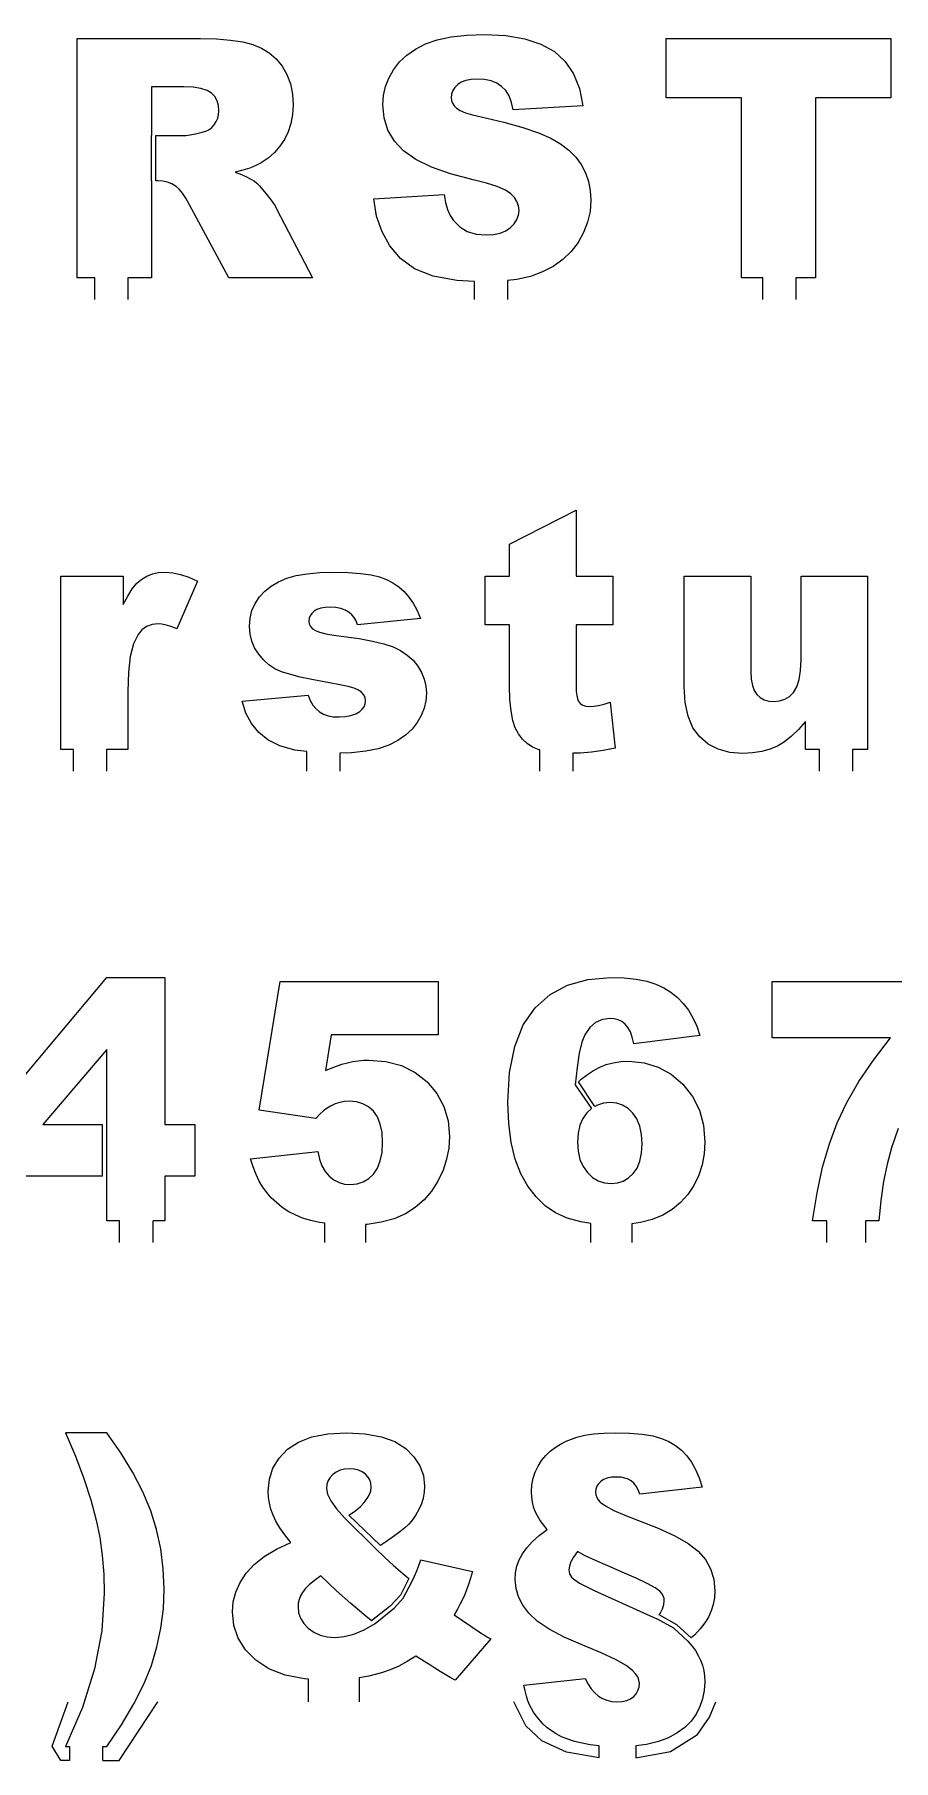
# Model space of a CAD drawing. Extents: x -829 to 1195, y -117 to 323.
# Drawn here: x 491.2 to 709.9, y -116.5 to 322.8 of the extents above; entities that cross this region are included whole.
import ezdxf

# ---------------------------------------------------------------- set-up
doc = ezdxf.new("R2010")
doc.units = 0
doc.header["$MEASUREMENT"] = 0

msp = doc.modelspace()

# ---------------------------------------------------------------- linework, layer by layer
at = {"color": 7, "linetype": 'Continuous', "lineweight": 0}
for p, q in [((502.033931, 260.831005), (502.033931, 321.745133)), ((502.033931, 321.745133), (533.405122, 321.745133)), ((533.405122, 321.745133), (537.510905, 321.651643)), ((537.510905, 321.651643), (541.10249, 321.371172)), ((541.10249, 321.371172), (544.17988, 320.90372)), ((544.17988, 320.90372), (546.743072, 320.249288)), ((590.745854, 320.394717), (593.731051, 321.439991)), ((593.731051, 321.439991), (597.222655, 322.186615)), ((597.222655, 322.186615), (601.220664, 322.634589)), ((601.220664, 322.634589), (605.725079, 322.783914)), ((605.725079, 322.783914), (611.216335, 322.512533)), ((611.216335, 322.512533), (616.014206, 321.698388)), ((616.014206, 321.698388), (620.11869, 320.34148)), ((651.971625, 321.745133), (709.187691, 321.745133)), ((651.971625, 306.703582), (651.971625, 321.745133)), ((709.187691, 321.745133), (709.187691, 306.703582)), ((546.743072, 320.249288), (548.937497, 319.341653)), ((548.937497, 319.341653), (550.908585, 318.114593)), ((550.908585, 318.114593), (552.656334, 316.568107)), ((552.656334, 316.568107), (554.180745, 314.702197)), ((584.092461, 315.805902), (585.967461, 317.558845)), ((585.967461, 317.558845), (588.185259, 319.08845)), ((588.185259, 319.08845), (590.745854, 320.394717)), ((620.11869, 320.34148), (623.529788, 318.441809)), ((623.529788, 318.441809), (626.283856, 315.950033)), ((554.180745, 314.702197), (555.416895, 312.566203)), ((555.416895, 312.566203), (556.299859, 310.209468)), ((581.369556, 311.709208), (582.560259, 313.82962)), ((582.560259, 313.82962), (584.092461, 315.805902)), ((626.283856, 315.950033), (628.417253, 312.816809)), ((628.417253, 312.816809), (629.929978, 309.042138)), ((529.208446, 309.445964), (520.939748, 309.445964)), ((520.939748, 309.445964), (520.939748, 297.063692)), ((531.579464, 309.34728), (529.208446, 309.445964)), ((533.540164, 309.051227), (531.579464, 309.34728)), ((535.090544, 308.557806), (533.540164, 309.051227)), ((536.230607, 307.867017), (535.090544, 308.557806)), ((537.048647, 306.991843), (536.230607, 307.867017)), ((556.299859, 310.209468), (556.829637, 307.631992)), ((556.829637, 307.631992), (557.00623, 304.833776)), ((580.008752, 307.273613), (580.519054, 309.523873)), ((580.519054, 309.523873), (581.369556, 311.709208)), ((597.352502, 307.621605), (597.248624, 306.66203)), ((597.664137, 308.505867), (597.352502, 307.621605)), ((598.183527, 309.314818), (597.664137, 308.505867)), ((598.910674, 310.048457), (598.183527, 309.314818)), ((599.84298, 310.657442), (598.910674, 310.048457)), ((600.977849, 311.092432), (599.84298, 310.657442)), ((602.315279, 311.353426), (600.977849, 311.092432)), ((603.855272, 311.440424), (602.315279, 311.353426)), ((605.741959, 311.323561), (603.855272, 311.440424)), ((607.413098, 310.972972), (605.741959, 311.323561)), ((608.86869, 310.388658), (607.413098, 310.972972)), ((610.108735, 309.570618), (608.86869, 310.388658)), ((611.143621, 308.495479), (610.108735, 309.570618)), ((611.983735, 307.13987), (611.143621, 308.495479)), ((629.929978, 309.042138), (630.822031, 304.626019)), ((537.632961, 305.945271), (537.048647, 306.991843)), ((537.98355, 304.727301), (537.632961, 305.945271)), ((538.100413, 303.337931), (537.98355, 304.727301)), ((538.0264, 302.369267), (538.100413, 303.337931)), ((557.00623, 304.833776), (556.86989, 302.386147)), ((579.838652, 304.958429), (580.008752, 307.273613)), ((580.171062, 301.543436), (579.838652, 304.958429)), ((597.248624, 306.66203), (597.334324, 305.953062)), ((597.334324, 305.953062), (597.591422, 305.280451)), ((597.591422, 305.280451), (598.019919, 304.644198)), ((598.019919, 304.644198), (598.619815, 304.044302)), ((598.619815, 304.044302), (599.513167, 303.452197)), ((599.513167, 303.452197), (600.863583, 302.880867)), ((612.629078, 305.503789), (611.983735, 307.13987)), ((613.079649, 303.587238), (612.629078, 305.503789)), ((630.822031, 304.626019), (613.079649, 303.587238)), ((671.1683, 306.703582), (651.971625, 306.703582)), ((671.1683, 260.831005), (671.1683, 306.703582)), ((709.187691, 306.703582), (689.991015, 306.703582)), ((689.991015, 306.703582), (689.991015, 260.831005)), ((535.560593, 298.559537), (536.281247, 299.110091)), ((536.281247, 299.110091), (536.916202, 299.806075)), ((536.916202, 299.806075), (537.434294, 300.603339)), ((537.434294, 300.603339), (537.80436, 301.457737)), ((537.80436, 301.457737), (538.0264, 302.369267)), ((556.46087, 300.112515), (555.77917, 298.012879)), ((556.86989, 302.386147), (556.46087, 300.112515)), ((581.168292, 298.445271), (580.171062, 301.543436)), ((600.863583, 302.880867), (602.671062, 302.330313)), ((602.671062, 302.330313), (604.935605, 301.800535)), ((604.935605, 301.800535), (610.668378, 300.466999)), ((610.668378, 300.466999), (615.525979, 299.125673)), ((615.525979, 299.125673), (619.508406, 297.776556)), ((520.939748, 285.553997), (520.939748, 297.063692)), ((522.06461, 285.553997), (522.06461, 297.063692)), ((522.06461, 297.063692), (528.876036, 297.063692)), ((528.876036, 297.063692), (529.670704, 297.115632)), ((529.670704, 297.115632), (530.766618, 297.271449)), ((530.766618, 297.271449), (532.163778, 297.531144)), ((532.163778, 297.531144), (533.862186, 297.894717)), ((533.862186, 297.894717), (534.754239, 298.154413)), ((534.754239, 298.154413), (535.560593, 298.559537)), ((553.634087, 294.335593), (552.243419, 292.757945)), ((554.82479, 296.087238), (553.634087, 294.335593)), ((555.77917, 298.012879), (554.82479, 296.087238)), ((582.830342, 295.663935), (581.168292, 298.445271)), ((585.157211, 293.199427), (582.830342, 295.663935)), ((619.508406, 297.776556), (622.61566, 296.419648)), ((622.61566, 296.419648), (625.103541, 294.977041)), ((625.103541, 294.977041), (627.227849, 293.370825)), ((548.862186, 290.124634), (547.545531, 289.428651)), ((550.652785, 291.354292), (548.862186, 290.124634)), ((552.243419, 292.757945), (550.652785, 291.354292)), ((588.239795, 291.007598), (585.157211, 293.199427)), ((592.210536, 289.044302), (588.239795, 291.007598)), ((627.227849, 293.370825), (628.988583, 291.601002)), ((628.988583, 291.601002), (630.385743, 289.667571)), ((520.939748, 285.553997), (520.939748, 260.831005)), ((522.601798, 285.553997), (522.06461, 285.553997)), ((523.856126, 285.465701), (522.601798, 285.553997)), ((544.242207, 288.223665), (542.255538, 287.714662)), ((542.255538, 287.714662), (543.824098, 287.135542)), ((543.824098, 287.135542), (545.164125, 286.561615)), ((546.005538, 288.794994), (544.242207, 288.223665)), ((545.164125, 286.561615), (546.275621, 285.992883)), ((547.545531, 289.428651), (546.005538, 288.794994)), ((546.275621, 285.992883), (547.158585, 285.429344)), ((597.069434, 287.309537), (592.210536, 289.044302)), ((602.816491, 285.803305), (597.069434, 287.309537)), ((606.254857, 284.959295), (602.816491, 285.803305)), ((630.385743, 289.667571), (631.449196, 287.592605)), ((631.449196, 287.592605), (632.208804, 285.39818)), ((525.042934, 285.200812), (523.856126, 285.465701)), ((526.16222, 284.75933), (525.042934, 285.200812)), ((527.213986, 284.141255), (526.16222, 284.75933)), ((527.987878, 283.442674), (527.213986, 284.141255)), ((528.813709, 282.427266), (527.987878, 283.442674)), ((529.691479, 281.095029), (528.813709, 282.427266)), ((547.158585, 285.429344), (547.736407, 284.948908)), ((547.736407, 284.948908), (548.431092, 284.255521)), ((548.431092, 284.255521), (549.24264, 283.349185)), ((549.24264, 283.349185), (550.17105, 282.229898)), ((550.17105, 282.229898), (551.076088, 281.074254)), ((577.553333, 280.98336), (595.461921, 282.105244)), ((595.461921, 282.105244), (595.828091, 280.053651)), ((609.007627, 284.089316), (606.254857, 284.959295)), ((611.074801, 283.193367), (609.007627, 284.089316)), ((612.45638, 282.271449), (611.074801, 283.193367)), ((613.365314, 281.305382), (612.45638, 282.271449)), ((614.014552, 280.276989), (613.365314, 281.305382)), ((632.208804, 285.39818), (632.664569, 283.084295)), ((632.664569, 283.084295), (632.816491, 280.65095)), ((530.621188, 279.445964), (529.691479, 281.095029)), ((540.67659, 260.831005), (530.621188, 279.445964)), ((551.076088, 281.074254), (551.817519, 280.058845)), ((551.817519, 280.058845), (552.395341, 279.183672)), ((552.395341, 279.183672), (552.809555, 278.448735)), ((552.809555, 278.448735), (561.950828, 260.831005)), ((578.272689, 276.573734), (577.553333, 280.98336)), ((577.553333, 280.98336), (577.553333, 280.98336)), ((595.828091, 280.053651), (596.344885, 278.261753)), ((596.344885, 278.261753), (597.012301, 276.729551)), ((613.988583, 275.69077), (614.397603, 276.82434)), ((614.404095, 279.186269), (614.014552, 280.276989)), ((614.397603, 276.82434), (614.533943, 278.033222)), ((614.533943, 278.033222), (614.404095, 279.186269)), ((632.613929, 277.77872), (632.006242, 275.020756)), ((632.816491, 280.65095), (632.613929, 277.77872)), ((579.641283, 272.569233), (578.272689, 276.573734)), ((581.659116, 268.969856), (579.641283, 272.569233)), ((597.012301, 276.729551), (597.830342, 275.457044)), ((597.830342, 275.457044), (599.440452, 273.839143)), ((599.440452, 273.839143), (601.362198, 272.683499)), ((601.362198, 272.683499), (603.595577, 271.990112)), ((609.708804, 272.231629), (611.146218, 272.822436)), ((611.146218, 272.822436), (612.352502, 273.649565)), ((612.352502, 273.649565), (613.306883, 274.632512)), ((613.306883, 274.632512), (613.988583, 275.69077)), ((630.99343, 272.377058), (629.575494, 269.847626)), ((632.006242, 275.020756), (630.99343, 272.377058)), ((584.326187, 265.775604), (581.659116, 268.969856)), ((603.595577, 271.990112), (606.140591, 271.758983)), ((606.140591, 271.758983), (608.040262, 271.877145)), ((608.040262, 271.877145), (609.708804, 272.231629)), ((629.575494, 269.847626), (627.793984, 267.524652)), ((587.915175, 263.157875), (584.326187, 265.775604)), ((623.264898, 263.774652), (620.517322, 262.347626)), ((625.690452, 265.500327), (623.264898, 263.774652)), ((627.793984, 267.524652), (625.690452, 265.500327)), ((506.49406, 260.831005), (502.033931, 260.831005)), ((506.49406, 255.354414), (506.49406, 260.831005)), ((520.939748, 260.831005), (514.89406, 260.831005)), ((514.89406, 260.831005), (514.89406, 255.354414)), ((561.950828, 260.831005), (540.67659, 260.831005)), ((592.698763, 261.288069), (587.915175, 263.157875)), ((598.676948, 260.166186), (592.698763, 261.288069)), ((603.193544, 259.930708), (598.676948, 260.166186)), ((603.193544, 255.354414), (603.193544, 259.930708)), ((613.941838, 260.431075), (611.593544, 260.139317)), ((611.593544, 260.139317), (611.593544, 255.354414)), ((617.419157, 261.229638), (613.941838, 260.431075)), ((620.517322, 262.347626), (617.419157, 261.229638)), ((676.615552, 260.831005), (671.1683, 260.831005)), ((676.615552, 255.354414), (676.615552, 260.831005)), ((689.991015, 260.831005), (685.015552, 260.831005)), ((685.015552, 260.831005), (685.015552, 255.354414)), ((501.089244, 135.331578), (501.089244, 140.811578)), ((509.489244, 140.811578), (509.489244, 135.331578)), ((619.798445, 135.331578), (619.798445, 140.691607)), ((691.031504, 135.331578), (691.031504, 140.811578)), ((699.431504, 140.811578), (699.431504, 135.331578)), ((560.541382, 135.331578), (560.541382, 140.259039)), ((568.941382, 139.850581), (568.941382, 135.331578)), ((628.198445, 139.841906), (628.198445, 135.331578)), ((628.856037, 55.423767), (633.012644, 49.432651)), ((633.808873, 49.921), (629.687955, 56.206873)), ((508.443042, 32.19662), (508.443042, 45.326814)), ((509.561133, 32.19662), (509.561133, 45.326814)), ((509.561133, 45.326814), (509.561133, 45.326814)), ((509.561133, 32.19662), (509.561133, 32.19662)), ((512.822769, 15.331578), (512.822769, 20.811578)), ((521.35373, 15.331578), (521.35373, 20.811578)), ((565.082061, 15.331578), (565.090218, 20.221628)), ((575.425573, 19.934232), (575.431045, 15.331578)), ((632.81347, 15.331578), (632.81347, 20.168366)), ((643.263672, 20.094806), (643.269636, 15.331578)), ((692.937774, 15.331578), (692.937774, 20.811578)), ((702.788999, 20.811578), (702.788999, 15.331578)), ((570.051931, -54.755303), (578.029771, -62.608489)), ((570.051931, -54.755303), (570.051931, -54.755303)), ((579.2374, -61.800023), (571.232944, -54.058783)), ((586.453175, -70.188683), (584.361925, -74.420164)), ((584.361925, -74.420164), (581.730745, -77.253742)), ((585.07032, -75.229758), (587.295699, -70.877187)), ((581.730745, -77.253742), (577.001368, -80.989513)), ((577.863566, -81.680511), (582.843937, -77.658539)), ((582.843937, -77.658539), (585.07032, -75.229758)), ((653.936414, -82.870305), (649.66412, -80.433973)), ((654.746008, -81.959512), (650.253351, -79.466886)), ((657.517305, -86.126494), (653.936414, -82.870305)), ((658.396619, -85.315707), (654.746008, -81.959512)), ((560.882633, -101.578793), (560.882633, -95.794596)), ((573.836133, -95.45154), (573.836133, -101.578793)), ((500.041322, -112.968599), (500.041322, -116.506401)), ((508.542057, -116.506401), (508.542057, -112.968599)), ((634.960462, -115.798012), (634.960462, -112.759181)), ((644.27079, -112.745756), (644.27079, -115.798012))]:
    msp.add_line(p, q, dxfattribs=at)
at = {"color": 7, "linetype": 'Continuous', "lineweight": 0, "flags": 128}
for points in [[(619.798445, 140.691607), (619.702704, 140.714193), (617.999102, 141.414072), (616.600643, 142.320408), (615.396956, 143.439695), (614.388039, 144.771932), (613.573895, 146.317119), (612.946731, 148.224581), (612.498756, 150.643643), (612.229972, 153.574304), (612.140377, 157.016565), (612.140377, 172.556731), (605.90769, 172.556731), (605.90769, 184.939002), (612.140377, 184.939002), (612.140377, 193.041495), (629.093285, 201.725706), (629.093285, 184.939002), (638.400764, 184.939002), (638.400764, 172.556731), (629.093285, 172.556731), (629.093285, 156.891911), (629.127046, 155.598629), (629.228327, 154.544266), (629.397129, 153.728823), (629.633451, 153.152299), (630.126872, 152.552403), (630.776111, 152.123905), (631.581166, 151.866807), (632.542039, 151.781108), (633.570432, 151.846031), (634.785806, 152.040803), (636.188161, 152.365422), (637.777496, 152.819889), (639.024033, 141.18554), (635.938853, 140.585644), (632.957551, 140.157146), (630.080127, 139.900048), (628.198445, 139.841906)], [(501.089244, 140.811578), (497.894779, 140.811578), (497.894779, 184.939002), (513.725804, 184.939002), (513.725804, 177.709085), (514.877553, 179.873646), (516.04748, 181.672036), (517.235586, 183.104255), (518.44187, 184.170304), (519.728661, 184.942898), (521.158283, 185.49475), (522.730738, 185.825862), (524.446026, 185.936232), (526.35998, 185.790803), (528.362231, 185.354515), (530.452778, 184.627368), (532.631621, 183.609362), (527.396164, 171.559501), (525.978228, 172.104861), (524.716109, 172.494404), (523.609807, 172.72813), (522.659322, 172.806038), (521.090762, 172.634639), (519.709184, 172.120443), (518.514585, 171.263448), (517.506967, 170.063656), (516.361711, 167.710817), (515.543671, 164.516565), (515.052847, 160.4809), (514.889239, 155.603822), (514.889239, 140.811578), (509.489244, 140.811578)], [(560.541382, 140.259039), (557.480567, 140.676537), (553.609809, 141.754272), (550.60903, 143.263102), (548.27307, 145.169265), (546.396772, 147.439002), (544.980134, 150.072313), (544.023157, 153.069196), (544.023157, 153.069196), (560.809861, 154.648144), (561.38119, 153.258774), (562.056398, 152.082354), (562.835484, 151.118885), (563.718448, 150.368365), (564.73126, 149.804826), (565.899888, 149.402299), (567.224334, 149.160782), (568.704597, 149.080277), (570.312111, 149.168573), (571.727451, 149.433462), (572.950615, 149.874944), (573.981606, 150.493019), (574.617859, 151.066946), (575.072326, 151.708393), (575.345006, 152.417362), (575.435899, 153.19385), (575.31644, 154.056039), (574.95806, 154.814349), (574.360761, 155.468781), (573.524542, 156.019335), (572.555879, 156.393296), (571.021079, 156.808809), (568.920145, 157.265873), (566.253074, 157.764487), (562.184947, 158.518902), (558.789431, 159.244751), (556.066526, 159.942032), (554.016232, 160.610748), (552.369764, 161.378147), (550.858337, 162.371482), (549.481952, 163.590751), (548.240609, 165.035955), (547.213514, 166.648663), (546.479874, 168.370443), (546.039691, 170.201295), (545.892963, 172.141219), (546.051377, 174.247347), (546.52662, 176.202853), (547.31869, 178.007735), (548.427589, 179.661994), (549.814362, 181.140959), (551.440055, 182.419958), (553.304667, 183.498992), (555.408199, 184.37806), (557.820768, 185.059761), (560.612492, 185.546689), (563.783372, 185.838846), (567.333406, 185.936232), (571.022378, 185.860921), (574.194556, 185.634986), (576.84994, 185.258427), (578.988531, 184.731246), (580.790816, 184.04565), (582.437284, 183.19385), (583.927935, 182.175844), (585.262769, 180.991634), (586.466457, 179.612652), (587.563669, 178.010332), (588.554407, 176.184674), (589.438669, 174.135678), (573.399888, 172.556731), (573.036315, 173.54617), (572.568863, 174.395373), (571.997534, 175.104342), (571.322326, 175.673074), (570.273157, 176.254792), (569.12011, 176.670304), (567.863185, 176.919612), (566.502381, 177.002714), (565.166249, 176.939089), (564.024888, 176.748213), (563.078299, 176.430086), (562.326481, 175.984709), (561.753853, 175.448438), (561.344833, 174.857631), (561.099421, 174.212288), (561.017617, 173.51241), (561.121495, 172.751502), (561.433129, 172.089279), (561.95252, 171.525741), (562.679667, 171.060886), (563.754805, 170.655761), (565.318171, 170.271412), (567.369764, 169.907839), (569.909584, 169.565041), (573.856952, 169.040457), (577.264154, 168.422382), (580.13119, 167.710817), (582.45806, 166.905761), (584.394088, 165.963068), (586.0886, 164.838587), (587.541595, 163.53232), (588.753074, 162.044266), (589.707454, 160.426364), (590.389154, 158.730554), (590.798174, 156.956835), (590.934514, 155.105208), (590.790383, 153.206835), (590.357991, 151.334432), (589.637336, 149.487999), (588.62842, 147.667535), (587.309168, 145.953546), (585.657506, 144.426537), (583.673434, 143.08651), (581.356952, 141.933462), (578.649629, 141.00635), (575.493032, 140.344127), (571.887163, 139.946793), (568.941382, 139.850581)], [(691.031504, 140.811578), (687.465609, 140.811578), (687.465609, 147.958393), (685.695785, 145.914591), (683.918171, 144.187617), (682.132766, 142.777472), (680.33957, 141.684155), (678.439899, 140.866114), (676.335068, 140.2818), (674.025079, 139.931211), (671.50993, 139.814349), (668.207904, 140.075342), (665.282437, 140.858324), (662.733528, 142.163292), (660.561176, 143.990249), (658.825113, 146.359968), (657.585068, 149.293227), (656.841041, 152.790024), (656.593032, 156.85036), (656.593032, 184.939002), (673.587492, 184.939002), (673.587492, 160.673074), (673.68358, 158.746135), (673.971841, 157.120443), (674.452278, 155.795997), (675.124888, 154.772797), (675.971495, 154.009293), (676.973919, 153.463933), (678.13216, 153.136717), (679.446218, 153.027645), (680.894019, 153.173074), (682.204182, 153.609362), (683.376706, 154.336509), (684.411592, 155.354515), (685.2569, 156.749078), (685.860692, 158.6059), (686.222967, 160.924979), (686.343725, 163.706315), (686.343725, 184.939002), (703.255082, 184.939002), (703.255082, 140.811578), (699.431504, 140.811578)], [(508.443042, 32.19662), (478.730108, 32.19662), (478.730108, 46.116288), (509.561133, 82.764487), (524.311826, 82.764487), (524.311826, 45.326814), (531.957255, 45.326814), (531.957255, 32.19662), (524.311826, 32.19662), (524.311826, 20.811578), (521.35373, 20.811578)], [(565.090218, 20.221628), (563.746915, 20.415543), (561.488864, 20.915457), (559.419093, 21.556904), (557.510333, 22.338587), (555.762583, 23.260505), (554.175845, 24.322659), (552.741028, 25.492586), (551.449044, 26.737825), (550.299893, 28.058376), (549.293573, 29.454238), (548.397625, 30.976052), (547.579585, 32.674459), (546.839453, 34.549459), (546.17723, 36.601052), (563.296344, 38.470858), (563.711856, 36.537427), (564.335125, 34.850706), (565.16615, 33.410695), (566.204931, 32.217396), (567.402126, 31.281194), (568.708393, 30.612479), (570.123733, 30.211249), (571.648144, 30.077506), (573.337462, 30.24501), (574.87356, 30.74752), (576.256437, 31.585038), (577.486094, 32.757562), (578.49501, 34.262496), (579.215665, 36.097243), (579.648058, 38.261804), (579.792188, 40.756177), (579.646759, 43.295997), (579.210471, 45.472243), (578.483324, 47.284916), (577.465319, 48.734016), (576.205796, 49.842915), (574.7541, 50.634986), (573.110229, 51.110228), (571.274183, 51.268642), (570.058809, 51.193331), (568.864211, 50.967396), (567.690388, 50.590837), (566.537341, 50.063656), (565.664765, 49.539072), (564.750637, 48.837894), (563.794959, 47.960124), (562.797729, 46.905761), (548.379446, 48.983324), (553.739557, 81.725706), (593.919612, 81.725706), (593.919612, 68.221551), (566.703546, 68.221551), (565.249252, 59.080277), (566.658099, 59.703545), (568.059155, 60.243711), (569.45242, 60.700775), (570.837895, 61.074736), (572.215578, 61.365595), (573.585471, 61.573351), (574.947573, 61.698005), (576.301884, 61.739556), (580.656974, 61.394162), (584.58097, 60.357977), (588.073871, 58.631004), (591.135679, 56.21324), (593.626157, 53.270893), (595.405069, 49.970166), (596.472417, 46.311059), (596.8282, 42.293573), (596.645114, 39.372001), (596.095859, 36.507562), (595.180433, 33.700256), (593.898837, 30.950083), (592.280935, 28.389487), (590.356593, 26.150914), (588.12581, 24.234362), (585.588587, 22.639833), (582.709865, 21.385505), (579.454585, 20.489556), (575.822746, 19.951987), (575.425573, 19.934232)], [(632.81347, 20.168366), (630.258391, 20.551883), (626.817429, 21.52574), (623.828336, 22.889141), (621.204115, 24.67974), (618.857768, 26.935193), (616.789295, 29.655502), (614.998696, 32.840664), (613.553492, 36.53483), (612.521203, 40.782146), (611.90183, 45.582614), (611.695372, 50.936232), (612.129063, 58.632302), (613.430137, 65.224667), (615.598592, 70.713327), (618.63443, 75.098282), (622.438966, 78.452247), (626.913516, 80.847936), (632.05808, 82.285349), (637.872657, 82.764487), (641.317515, 82.65931), (644.380621, 82.343781), (647.061975, 81.817898), (649.361577, 81.081662), (651.380708, 80.142863), (653.220649, 79.009293), (654.8814, 77.680952), (656.362962, 76.157839), (657.671826, 74.433462), (658.814486, 72.501329), (659.79094, 70.36144), (660.601189, 68.013795), (660.601189, 68.013795)], [(692.937774, 20.811578), (689.285579, 20.811578), (690.425642, 27.968781), (691.851369, 34.52349), (693.562761, 40.475706), (695.559818, 45.825429), (698.011341, 50.962202), (701.086133, 56.275567), (704.784194, 61.765526), (709.105524, 67.432077), (679.022422, 67.432077), (679.022422, 81.725706), (728.426854, 81.725706)], [(660.601189, 68.013795), (643.772934, 65.936232), (643.38469, 67.572313), (642.884776, 68.948698), (642.273194, 70.065387), (641.549943, 70.922382), (640.72541, 71.558635), (639.809984, 72.013102), (638.803665, 72.285782), (637.706452, 72.376675), (635.763932, 72.11698), (634.049943, 71.337894), (632.564486, 70.039418), (631.30756, 68.221551), (630.531071, 66.299806), (629.863655, 63.52626), (629.30531, 59.900914), (628.856037, 55.423767)], [(509.561133, 45.326814), (509.561133, 64.481939), (493.231494, 45.326814), (508.443042, 45.326814)], [(629.687955, 56.206873), (630.383045, 56.86118), (631.930829, 58.098628), (633.499389, 59.136111), (635.088724, 59.973628), (636.750774, 60.618971), (638.537477, 61.07993), (640.448835, 61.356506), (642.484846, 61.448698), (646.399752, 61.085124), (650.000427, 59.994404), (653.286871, 58.176537), (656.259084, 55.631523), (658.722294, 52.528164), (660.481729, 49.035263), (661.537391, 45.152818), (661.889278, 40.880831), (661.711387, 37.933289), (661.177713, 35.115595), (660.288256, 32.427749), (659.043017, 29.86975), (657.482249, 27.528597), (655.646203, 25.491288), (653.53488, 23.757822), (651.148281, 22.328199), (648.46433, 21.210211), (645.460954, 20.411648), (643.263672, 20.094806)], [(629.437754, 40.880831), (629.593571, 38.542274), (630.061023, 36.471204), (630.840109, 34.667621), (631.930829, 33.131523), (633.247484, 31.904463), (634.704375, 31.027991), (636.301501, 30.502108), (638.038862, 30.326814), (639.633391, 30.485228), (641.092879, 30.96047), (642.417325, 31.752541), (643.606729, 32.86144), (644.588378, 34.28457), (645.289555, 36.019335), (645.710261, 38.065734), (645.850497, 40.423767), (645.705067, 42.846724), (645.268779, 44.96324), (644.541632, 46.773317), (643.523627, 48.276952), (642.290074, 49.458566), (640.916286, 50.302576), (639.402263, 50.808981), (637.748004, 50.977783), (636.053492, 50.814175), (634.501812, 50.323351), (633.808873, 49.921)], [(633.012644, 49.432651), (631.826951, 48.360055), (630.781677, 46.910955), (630.035053, 45.181385), (629.587079, 43.171343), (629.437754, 40.880831), (629.437754, 40.880831)], [(711.050642, 44.316599), (709.396383, 39.384986), (708.290081, 35.279203), (707.381147, 30.815041), (706.669582, 25.992499), (706.155386, 20.811578), (702.788999, 20.811578)], [(512.822769, 20.811578), (509.561133, 20.811578), (509.561133, 32.19662)], [(508.542057, -112.968599), (509.579666, -112.968599), (513.310189, -107.391643), (516.440815, -102.087367), (518.971546, -97.05577), (520.90238, -92.296854), (522.329406, -87.618444), (523.34871, -82.828364), (523.960293, -77.926615), (524.164153, -72.913198), (523.949905, -67.721889), (523.307159, -62.660428), (522.235916, -57.728814), (520.736175, -52.927048), (518.753402, -48.13567), (516.233059, -43.23522), (513.175147, -38.225698), (509.579666, -33.107104), (509.579666, -33.107104), (499.025649, -33.107104), (501.557678, -39.017768), (503.710552, -44.699901), (505.484271, -50.153502), (506.878835, -55.378572), (507.76959, -59.793392), (508.405843, -64.353641), (508.787595, -69.05932), (508.914846, -73.910428), (508.296771, -83.472408), (506.442547, -93.16943), (503.352173, -103.001494), (499.025649, -112.968599), (500.041322, -112.968599)], [(560.882633, -95.794596), (559.908233, -95.740414), (554.989605, -94.789929), (550.850062, -93.205788), (547.489605, -90.98799), (544.890055, -88.318322), (543.033233, -85.378572), (541.919141, -82.168738), (541.547776, -78.688821), (541.76592, -76.126927), (542.420352, -73.635151), (543.511073, -71.213492), (545.038081, -68.861951), (547.061107, -66.635064), (549.639882, -64.587367), (552.774404, -62.718859), (556.464674, -61.029541), (554.932472, -59.080528), (553.659965, -57.263959), (552.647153, -55.579835), (551.894037, -54.028156), (551.348677, -52.536207), (550.959134, -51.031272), (550.725408, -49.513354), (550.647499, -47.98245), (550.956537, -44.884285), (551.883649, -42.071785), (553.428836, -39.54495), (555.592098, -37.303779), (558.383822, -35.467734), (561.814397, -34.156272), (565.883822, -33.369396), (570.592098, -33.107104), (575.383476, -33.356411), (579.494452, -34.104333), (582.925027, -35.350871), (585.6752, -37.096023), (587.783926, -39.189167), (589.290159, -41.47968), (590.193898, -43.967561), (590.495145, -46.65281), (590.402953, -48.1954), (590.126377, -49.706826), (589.665418, -51.18709), (589.020075, -52.636189), (588.244885, -54.002187), (587.394383, -55.233142), (586.468569, -56.329056), (585.467444, -57.289929), (584.223503, -58.292353), (582.569244, -59.512921), (580.504667, -60.951633), (579.2374, -61.800023)], [(634.960462, -112.759181), (634.908233, -112.755649), (632.689137, -112.489462), (630.612873, -112.116799), (628.696322, -111.648049), (626.956364, -111.0936), (625.392998, -110.453451), (624.006225, -109.727603), (622.764882, -108.92904), (621.637804, -108.070747), (620.624992, -107.152724), (619.726447, -106.174971), (618.938271, -105.177741), (618.256571, -104.201287), (617.681346, -103.245608), (617.212596, -102.310705), (616.807472, -101.304386), (616.423123, -100.134459), (616.059549, -98.800923), (615.716751, -97.30378), (631.34002, -95.64173), (632.113912, -97.075248), (632.939743, -98.30101), (633.817513, -99.319015), (634.747222, -100.129264), (635.757437, -100.747339), (636.876724, -101.188821), (638.105082, -101.45371), (639.442513, -101.542007), (640.786436, -101.458904), (641.95117, -101.209597), (642.936713, -100.794084), (643.743067, -100.212367), (644.370231, -99.508592), (644.818206, -98.72691), (645.08699, -97.867318), (645.176585, -96.929818), (645.07011, -96.096196), (644.750685, -95.257381), (644.21831, -94.413371), (643.472984, -93.564167), (641.791457, -92.290362), (639.115297, -90.795815), (635.444504, -89.080528), (630.779078, -87.144499), (626.046132, -85.101996), (622.172776, -83.067283), (619.159012, -81.040362), (617.00484, -79.021231), (615.49601, -76.974832), (614.418275, -74.866106), (613.771634, -72.695053), (613.556087, -70.461674), (613.671651, -68.710029), (614.018344, -67.028502), (614.596166, -65.417093), (615.405117, -63.875801), (616.494539, -62.360479), (617.913774, -60.826978), (619.662821, -59.275299), (621.741682, -57.705441), (620.75484, -56.5472), (619.913427, -55.399347), (619.217444, -54.261881), (618.66689, -53.134804), (618.24878, -51.97916), (617.950131, -50.755995), (617.770941, -49.465309), (617.711211, -48.107103), (617.816388, -46.358055), (618.131918, -44.684319), (618.657801, -43.085894), (619.394037, -41.562782), (620.299075, -40.151338), (621.331364, -38.88792), (622.490903, -37.772529), (623.777693, -36.805164), (625.133303, -35.974139), (626.4993, -35.267768), (627.875685, -34.68605), (629.262458, -34.228987), (631.288081, -33.738163), (633.583787, -33.387574), (636.149577, -33.177221), (638.985449, -33.107104), (642.702988, -33.196698), (645.919314, -33.465483), (648.634428, -33.913457), (650.84833, -34.540622), (652.722032, -35.354766), (654.416544, -36.363682), (655.931866, -37.56737), (657.267998, -38.965829), (658.447015, -40.583731), (659.49099, -42.445746), (660.399923, -44.551875), (661.173815, -46.902117), (661.173815, -46.902117)], [(571.232944, -54.058783), (571.599715, -53.842474), (572.960519, -52.890691), (574.134341, -51.899953), (575.121183, -50.870261), (575.902866, -49.835376), (576.461211, -48.829056), (576.796218, -47.851304), (576.907887, -46.902117), (576.814397, -45.963319), (576.533926, -45.099832), (576.066474, -44.311657), (575.412042, -43.598793), (574.594002, -43.007986), (573.635726, -42.585982), (572.537215, -42.332779), (571.298469, -42.248378), (570.07011, -42.341868), (568.961211, -42.622339), (567.971772, -43.08979), (567.101793, -43.744223), (566.392825, -44.525905), (565.886419, -45.375109), (565.582575, -46.291833), (565.481294, -47.276079), (565.766959, -48.709597), (566.623954, -50.433973), (568.052278, -52.449209), (570.051931, -54.755303), (570.051931, -54.755303)], [(661.173815, -46.902117), (645.301239, -48.730372), (644.868846, -47.631861), (644.361142, -46.704749), (643.778126, -45.949036), (643.119798, -45.364721), (642.365384, -44.928433), (641.494106, -44.616799), (640.505965, -44.429818), (639.400962, -44.367491), (638.102485, -44.436311), (636.99099, -44.642768), (636.066474, -44.986864), (635.32894, -45.468599), (634.765401, -46.054212), (634.362873, -46.709942), (634.121357, -47.435791), (634.040851, -48.231757), (634.113566, -48.917352), (634.33171, -49.561397), (634.695283, -50.16389), (635.204286, -50.724831), (636.591059, -51.735046), (638.673815, -52.854333), (641.452555, -54.082692), (644.927278, -55.420122), (649.975754, -57.404194), (654.193206, -59.367491), (657.579632, -61.310012), (660.135034, -63.231757), (661.989258, -65.311916), (663.313704, -67.688128), (664.108372, -70.360393), (664.373261, -73.32871), (664.27198, -75.116712), (663.968136, -76.824208), (663.461731, -78.4512), (662.752762, -79.997685), (661.817859, -81.51041), (660.633649, -83.03612), (659.200131, -84.574815), (658.396619, -85.315707)], [(589.497915, -65.433973), (602.711211, -68.384112), (602.197015, -70.121473), (601.693206, -71.677048), (601.199785, -73.050836), (600.716751, -74.242838), (600.18957, -75.393288), (599.563704, -76.642422), (598.839154, -77.990241), (598.01592, -79.436743), (604.373261, -83.799624), (604.99653, -84.191764), (605.702901, -84.620261), (606.492375, -85.085116), (607.364951, -85.586328), (598.265228, -96.057242), (597.007004, -95.366453), (595.725408, -94.623724), (594.420439, -93.829056), (593.092098, -92.98245), (591.787129, -92.141037), (590.552278, -91.361951), (589.387544, -90.645192), (588.292929, -89.99076), (586.090713, -91.346369), (583.888497, -92.50461), (581.68628, -93.465483), (579.484064, -94.228987), (576.32617, -95.028849), (573.836133, -95.45154)], [(578.029771, -62.608489), (580.276135, -64.792526), (582.569244, -66.898655), (584.909099, -68.926875), (586.453175, -70.188683)], [(587.295699, -70.877187), (587.91637, -69.570919), (588.490297, -68.228295), (589.017479, -66.849313), (589.497915, -65.433973), (589.497915, -65.433973)], [(629.387111, -63.356411), (628.441821, -64.719811), (627.766613, -65.942976), (627.361488, -67.025905), (627.226447, -67.968599), (627.270595, -68.490587), (627.403039, -68.976217), (627.62378, -69.42549), (627.932818, -69.838405), (628.727485, -70.54997), (629.948053, -71.355026), (631.594521, -72.253571), (633.66689, -73.245607), (649.66412, -80.433973)], [(650.253351, -79.466886), (650.48216, -79.091348), (651.066474, -77.888959), (651.417063, -76.826805), (651.533926, -75.904887), (651.463808, -75.23747), (651.253455, -74.606411), (650.902866, -74.011708), (650.412042, -73.453364), (649.204459, -72.556116), (647.202208, -71.443322), (644.40529, -70.114981), (640.813704, -68.571092), (637.107852, -67.006428), (633.968136, -65.61576), (631.394556, -64.399087), (629.387111, -63.356411), (629.387111, -63.356411)], [(564.027001, -69.547547), (562.428576, -70.72916), (561.123607, -71.822477), (560.112094, -72.827498), (559.394037, -73.744223), (558.894123, -74.629784), (558.537042, -75.541314), (558.322794, -76.478814), (558.251377, -77.442284), (558.414985, -78.917353), (558.90581, -80.30932), (559.72385, -81.618184), (560.869106, -82.843946), (562.276654, -83.88013), (563.881571, -84.620261), (565.683857, -85.06434), (567.68351, -85.212367), (570.018171, -84.991626), (572.493067, -84.329403), (575.108199, -83.225698), (577.863566, -81.680511)], [(577.001368, -80.989513), (574.973157, -79.364029), (571.703593, -76.569707), (568.054875, -73.297547), (564.027001, -69.547547), (564.027001, -69.547547)], [(657.517305, -86.126494), (658.546997, -87.334077), (659.433857, -88.546854), (660.177884, -89.764825), (660.779078, -90.98799), (661.242634, -92.2579), (661.573746, -93.616106), (661.772413, -95.062609), (661.838635, -96.597409), (661.699698, -98.724313), (661.282887, -100.783697), (660.588202, -102.77556), (659.615643, -104.699902), (658.344435, -106.494396), (656.753801, -108.096716), (654.843742, -109.506862), (652.614258, -110.724832), (650.019902, -111.70648), (647.015228, -112.407658), (644.27079, -112.745756)], [(500.041322, -116.506401), (497.895273, -116.506401), (495.66889, -112.863229), (499.716859, -101.578793)], [(508.542057, -116.506401), (512.670359, -116.506401), (522.587883, -101.578793)], [(634.960462, -115.798012), (626.599214, -114.381223), (620.324862, -111.547645), (616.276893, -107.702075), (613.240917, -101.578793)], [(644.27079, -115.798012), (653.113409, -114.178825), (659.994956, -109.928458), (663.030933, -105.475692), (664.65012, -101.578793)]]:
    msp.add_lwpolyline(points, dxfattribs=at)

doc.saveas('drawing.dxf')
